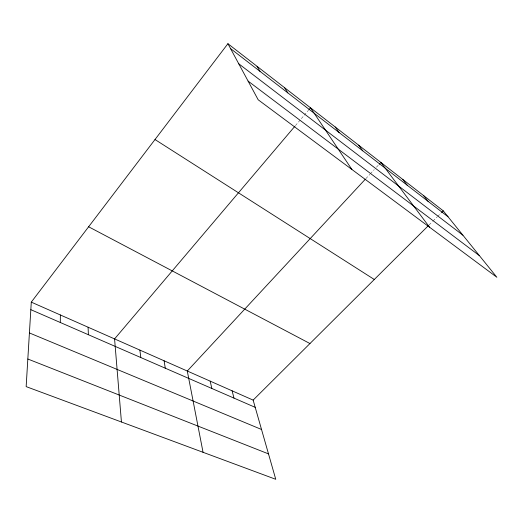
<?xml version="1.0" encoding="UTF-8"?>
<svg xmlns="http://www.w3.org/2000/svg" width="523" height="523" viewBox="0 0 523 523"><rect width="100%" height="100%" fill="white"/><g stroke="black" fill="none" stroke-linecap="round" stroke-linejoin="round"><path stroke-width="0.39" stroke-dasharray="2.62 1.96" d="M295.443 125.605L303.765 115.792M304.281 115.178L308.446 110.275M365.91 178.578L369.794 174.394M370.349 173.793L374.233 169.609M376.449 167.216L378.672 164.83M429.115 224.923L432.508 221.543M433.07 220.974L437.032 217.032M437.601 216.47L440.994 213.09"/><path stroke-width="0.78" d="M60.302 322.495L60.367 314.97M31.288 302.131L26.15 386.615L275.758 479.297L253.139 400.108L31.288 302.131L227.91 43.703L443.256 210.841L496.85 277.255L258.179 99.782L227.91 43.703M294.926 126.22L114.576 338.911L121.434 421.996M308.962 109.66L310.525 107.823L351.901 169.472M365.355 179.173L187.286 371.023L203.055 452.303M379.227 164.229L380.888 162.437L429.586 227.237M253.139 400.108L428.546 225.485M441.556 212.528L443.256 210.841M27.83 359.013L268.502 453.892M29.412 332.942L261.533 429.481M30.831 309.668L255.204 407.345M88.622 226.779L309.956 343.546M154.998 139.536L374.298 279.491M248.085 81.085L479.434 255.675M238.736 63.767L462.901 235.187M230.538 48.574L448.074 216.81M423.473 195.484L428.147 201.401M402.71 179.369L407.227 185.22M358.621 145.152L362.753 150.827M335.197 126.971L339.1 132.528M284.492 87.622L287.84 92.885M257.002 66.284L260.009 71.363M232.107 390.818L233.984 398.101M210.174 381.13L211.841 388.465M164.098 360.785L165.281 368.199M139.883 350.09L140.798 357.536M88.093 327.221L88.387 334.727"/></g></svg>
